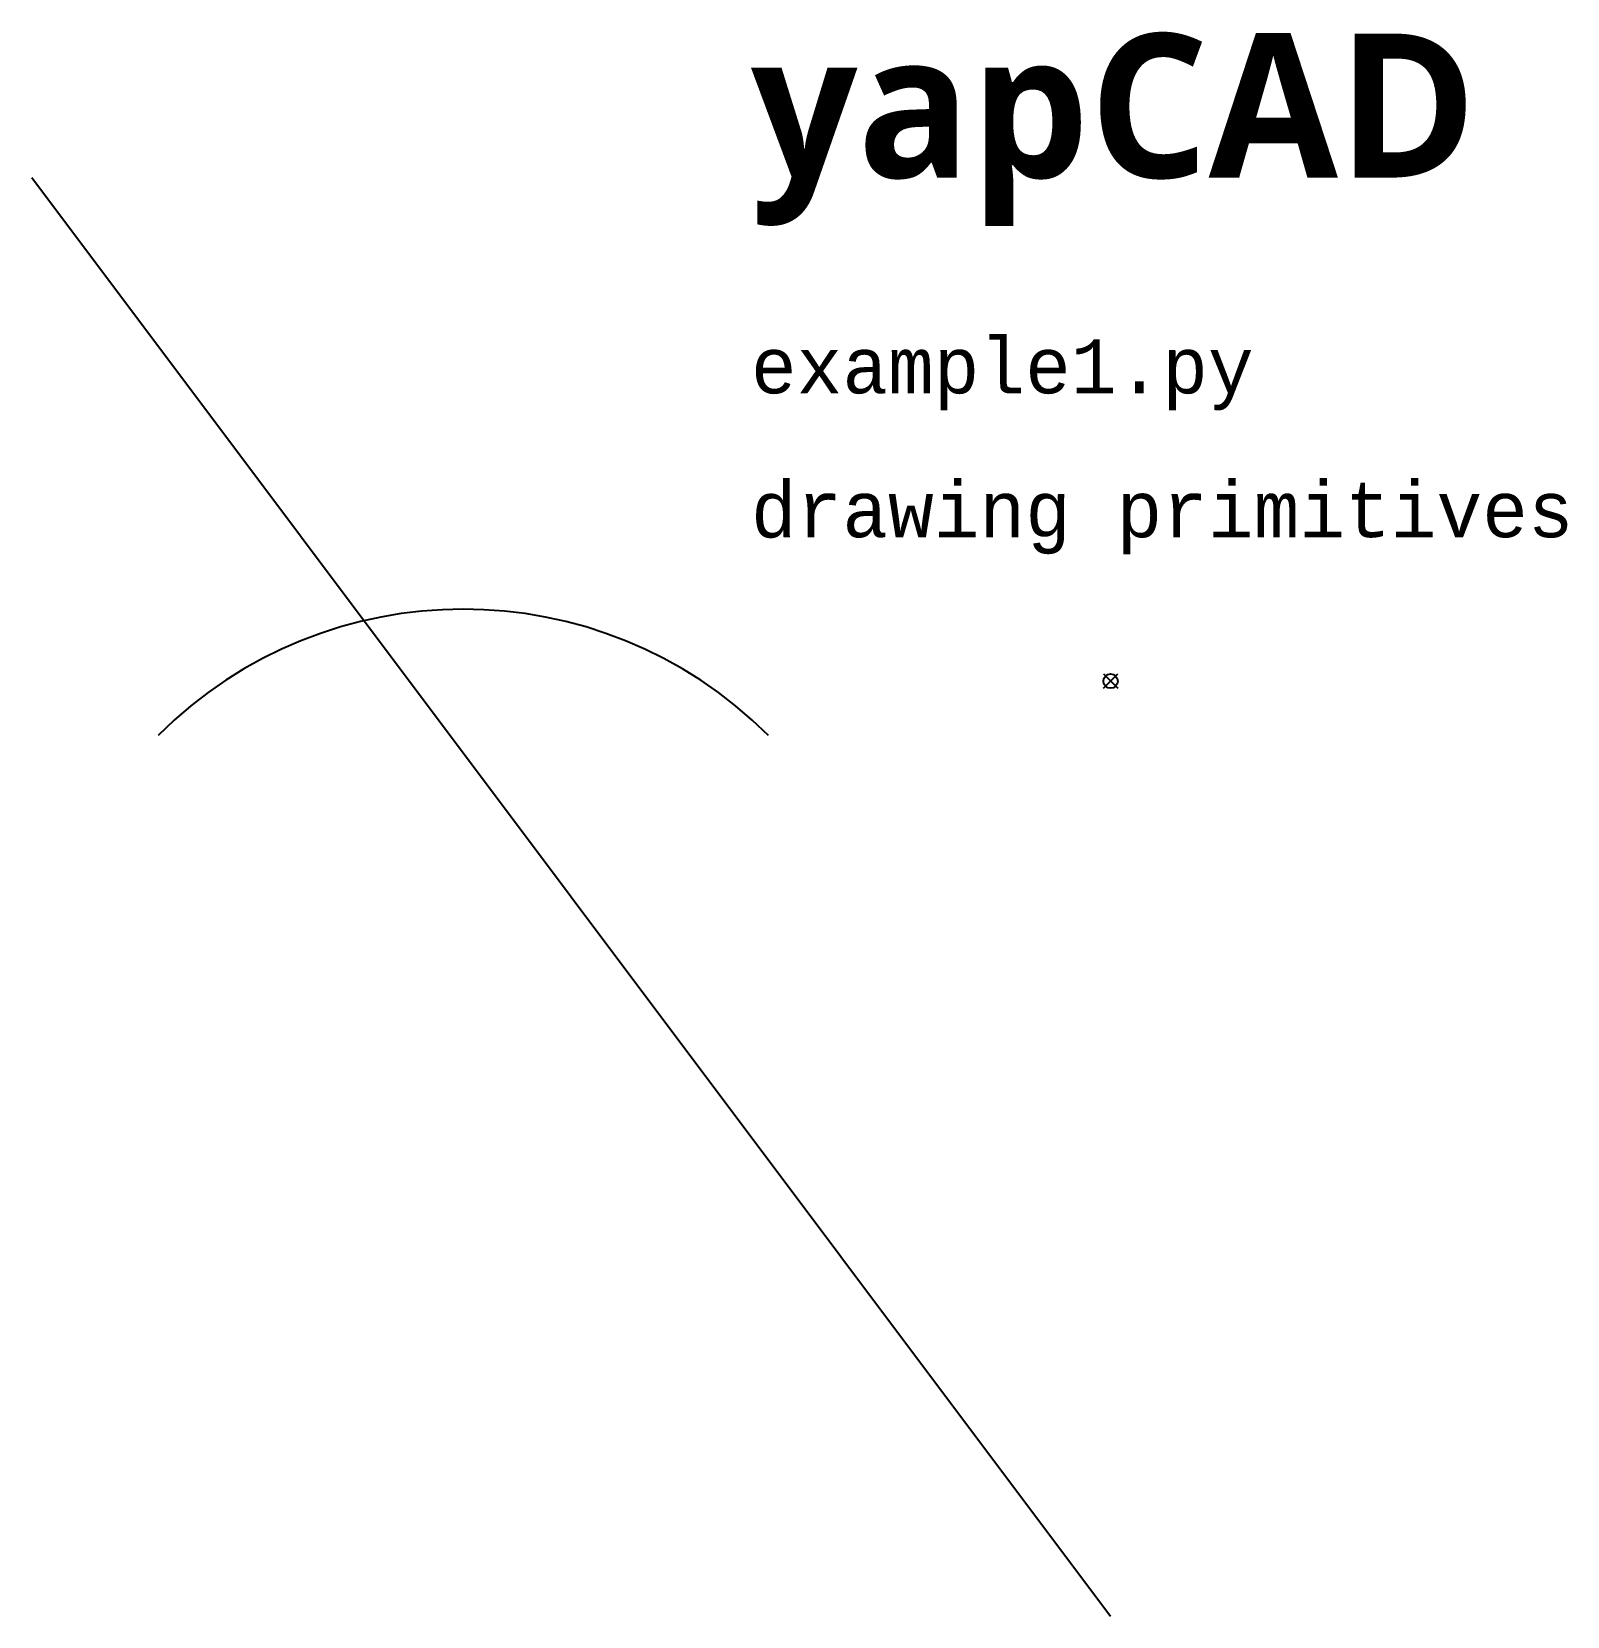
# Model space of a CAD drawing. Header units: metres. Extents: x -5 to 16.4, y -5 to 17.
import ezdxf

# ---------------------------------------------------------------- set-up
doc = ezdxf.new("R2010")
doc.units = ezdxf.units.M
doc.layers.add('DOCUMENTATION', color=2, linetype='Continuous')
doc.styles.add('LiberationMono', font='LiberationMono-Regular.ttf')
doc.styles.add('OpenSans-Bold', font='OpenSans-Bold.ttf')

msp = doc.modelspace()

# ---------------------------------------------------------------- linework, layer by layer
at = {"layer": 'default', "color": 7, "linetype": 'Continuous'}
msp.add_line((-5, 15), (10, -5), dxfattribs=at)
at = {"layer": 'default', "color": 1, "linetype": 'Continuous'}
for p, q in [((9.9, 7.9), (10.1, 8.1)), ((9.9, 8.1), (10.1, 7.9))]:
    msp.add_line(p, q, dxfattribs=at)
msp.add_circle((10, 8), 0.1, dxfattribs=at)
at = {"layer": 'default', "color": 4, "linetype": 'Continuous'}
msp.add_arc((1, 3), 6, 45, 135, dxfattribs=at)

# ---------------------------------------------------------------- texts
at = {"layer": 'DOCUMENTATION'}
for s, height, style, p in [('yapCAD', 2, 'OpenSans-Bold', (5, 15)), ('example1.py', 0.75, 'LiberationMono', (5, 12)), ('drawing primitives', 0.75, 'LiberationMono', (5, 10))]:
    msp.add_text(s, height=height, dxfattribs=dict(at, style=style)).set_placement(p)

doc.saveas('drawing.dxf')
